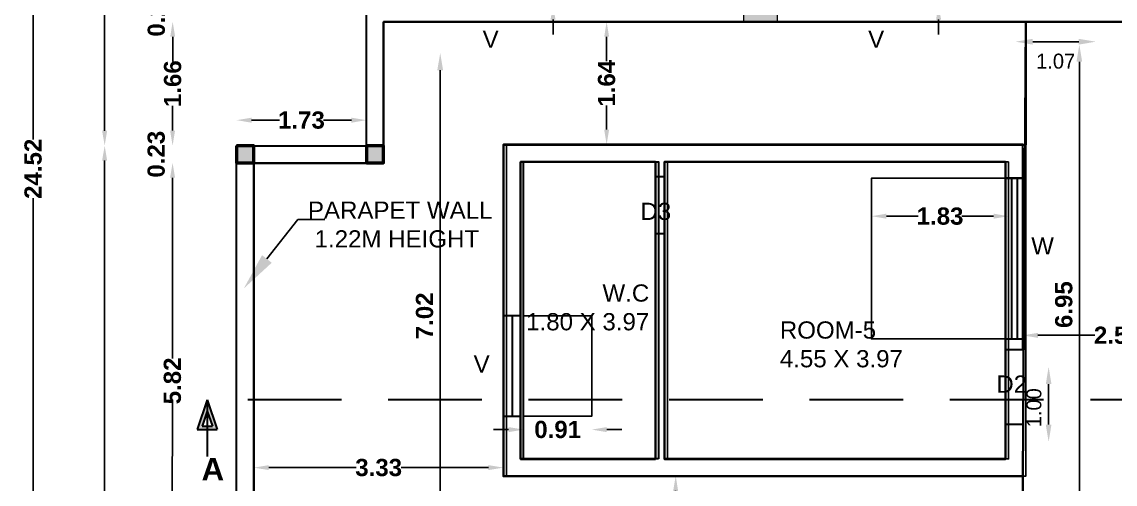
# Model space of a CAD drawing. Header units: metres. Extents: x 515 to 706, y -4 to 163.
# Drawn here: x 560.99 to 575.58, y 101.61 to 107.79 of the extents above; entities that cross this region are included whole.
import ezdxf
from ezdxf import colors
from ezdxf.entities.mleader import LeaderData, LeaderLine
from ezdxf.math import Vec2, Vec3

# ---------------------------------------------------------------- set-up
doc = ezdxf.new("R2010")
doc.units = ezdxf.units.M
doc.header["$MEASUREMENT"] = 0
doc.linetypes.add('DASHED2', pattern=[0.375, 0.25, -0.125])
doc.linetypes.add('PHANTOM2', pattern=[1.25, 0.625, -0.125, 0.125, -0.125, 0.125, -0.125])
for name, color, linetype, lineweight in [('BLK_1_FLR_1_ EXIT_WIDTH_ DOOR', 7, 'Continuous', 30), ('BLK_1_FLR_1_BLT_UP_AREA', 140, 'Continuous', 30), ('BLK_1_FLR_1_CARPET_AREA', 22, 'Continuous', 30), ('BLK_1_FLR_1_WATER_CLOSET', 4, 'Continuous', 30)]:
    doc.layers.add(name, color=color, linetype=linetype, lineweight=lineweight)
for name, color, linetype in [('BLK_1_FLR_1_REGULAR_ROOM_5', 3, 'Continuous'), ('BLK_1_FLR_1_ROOM_5_LIGHT_VENTILATION_1', 3, 'Continuous'), ('BLK_1_FLR_1_VERANDAH', 5, 'Continuous'), ('DIST_EXIT', 7, 'Continuous'), ('TOILET_VENTILATION', 6, 'Continuous')]:
    doc.layers.add(name, color=color, linetype=linetype)
doc.styles.add('ARIAL', font='arialbd.ttf', dxfattribs={"height": 0.23})
doc.styles.add('PDF Swiss721BT-RomanCondensed', font='arial.ttf')
doc.styles.add('Swiss Bold', font='swissb.ttf')
doc.styles.add('working', font='arialbd.ttf', dxfattribs={"height": 0.23})
doc.dimstyles.new('new model', dxfattribs={"dimtxt": 0.23, "dimasz": 0.2, "dimexe": 0.1, "dimexo": 0.1, "dimgap": 0, "dimtad": 0, "dimzin": 1, "dimdsep": 46, "dimtxsty": 'working', "dimcen": 0.09, "dimse1": 1, "dimse2": 1, "dimclrd": 256, "dimclrt": 256, "dimadec": 1, "dimazin": 0, "dimtfac": 1, "dimtofl": 0, "dimtmove": 0, "dimatfit": 3, "dimfxl": 0, "dimtolj": 1, "dimtzin": 0, "dimlwd": -1, "dimlwe": -1, "dimarcsym": 0})
doc.dimstyles.new('OPEN SPACE', dxfattribs={"dimtxt": 0.23, "dimasz": 0.23, "dimexe": 0.1875, "dimexo": 0.0625, "dimgap": 0.09, "dimtad": 3, "dimzin": 0, "dimdsep": 46, "dimtxsty": 'ARIAL', "dimcen": 0.09, "dimse1": 1, "dimse2": 1, "dimclrd": 256, "dimclre": 256, "dimadec": 0, "dimazin": 0, "dimtfac": 0.5, "dimtix": 1, "dimtmove": 0, "dimatfit": 3, "dimfxl": 0, "dimtolj": 1, "dimtzin": 0, "dimarcsym": 0})
doc.dimstyles.new('Standard$0', dxfattribs={"dimtxt": 0.2, "dimasz": 0.23, "dimexe": 0.1805, "dimexo": 0.0625, "dimgap": 0.0955, "dimtad": 1, "dimzin": 0, "dimdsep": 46, "dimtxsty": 'Standard', "dimcen": 0, "dimdle": 440, "dimse1": 1, "dimse2": 1, "dimclrd": 256, "dimclrt": 256, "dimadec": 0, "dimazin": 0, "dimtfac": 1, "dimtofl": 0, "dimtmove": 0, "dimatfit": 3, "dimfxl": 0, "dimtolj": 1, "dimarcsym": 0})

# ---------------------------------------------------------------- blocks, each defined once
blk = doc.blocks.new('*D41')
at = {"layer": 'Defpoints', "color": 0, "lineweight": 40}
for p in [(567.901, 108.929), (567.901, 108.019), (568.08, 108.019)]:
    blk.add_point(p, dxfattribs=at)
at = {"layer": 'TOILET_VENTILATION'}
for p, q in [((568.08, 109.129), (568.08, 109.329)), ((568.08, 107.819), (568.08, 107.619))]:
    blk.add_line(p, q, dxfattribs=at)
at = {"layer": 'TOILET_VENTILATION', "lineweight": 40}
for points in [[(568.047, 109.129), (568.113, 109.129), (568.08, 108.929)], [(568.047, 107.819), (568.113, 107.819), (568.08, 108.019)]]:
    blk.add_solid(points, dxfattribs=at)
at = {"layer": 'TOILET_VENTILATION', "insert": (568.08, 108.474), "char_height": 0.23, "attachment_point": 5, "rotation": 90, "style": 'working'}
blk.add_mtext('\\A1;0.91', dxfattribs=at)
blk = doc.blocks.new('*D42')
at = {"layer": 'Defpoints', "color": 0, "lineweight": 40}
for p in [(573.049, 108.929), (573.049, 108.019), (573.227, 108.019)]:
    blk.add_point(p, dxfattribs=at)
at = {"layer": 'TOILET_VENTILATION'}
for p, q in [((573.227, 109.129), (573.227, 109.329)), ((573.227, 107.819), (573.227, 107.619))]:
    blk.add_line(p, q, dxfattribs=at)
at = {"layer": 'TOILET_VENTILATION', "lineweight": 40}
for points in [[(573.194, 109.129), (573.261, 109.129), (573.227, 108.929)], [(573.194, 107.819), (573.261, 107.819), (573.227, 108.019)]]:
    blk.add_solid(points, dxfattribs=at)
at = {"layer": 'TOILET_VENTILATION', "insert": (573.227, 108.474), "char_height": 0.23, "attachment_point": 5, "rotation": 90, "style": 'working'}
blk.add_mtext('\\A1;0.91', dxfattribs=at)
blk = doc.blocks.new('*D170')
at = {"layer": 'BLK_1_FLR_1_ROOM_5_LIGHT_VENTILATION_1', "color": 232, "linetype": 'PHANTOM2'}
for p, q in [((572.532, 105.193), (572.954, 105.193)), ((573.962, 105.193), (573.54, 105.193))]:
    blk.add_line(p, q, dxfattribs=at)
at = {"layer": 'BLK_1_FLR_1_ROOM_5_LIGHT_VENTILATION_1', "color": 232, "lineweight": 40}
for points in [[(572.532, 105.227), (572.532, 105.16), (572.332, 105.193)], [(573.962, 105.227), (573.962, 105.16), (574.162, 105.193)]]:
    blk.add_solid(points, dxfattribs=at)
at = {"layer": 'Defpoints', "color": 0, "lineweight": 40}
for p in [(572.332, 105.7), (574.162, 105.7), (574.162, 105.193)]:
    blk.add_point(p, dxfattribs=at)
at = {"layer": 'BLK_1_FLR_1_ROOM_5_LIGHT_VENTILATION_1', "color": 232, "insert": (573.247, 105.193), "char_height": 0.23, "attachment_point": 5, "style": 'working'}
blk.add_mtext('\\A1;1.83', dxfattribs=at)
blk = doc.blocks.new('*D49')
at = {"layer": 'BLK_1_FLR_1_ EXIT_WIDTH_ DOOR', "lineweight": -2}
blk.add_line((574.697, 102.95), (574.697, 102.41), dxfattribs=at)
at = {"layer": 'BLK_1_FLR_1_ EXIT_WIDTH_ DOOR', "lineweight": 40}
for points in [[(574.659, 102.95), (574.735, 102.95), (574.697, 103.18)], [(574.659, 102.41), (574.735, 102.41), (574.697, 102.18)]]:
    blk.add_solid(points, dxfattribs=at)
at = {"layer": 'Defpoints', "color": 0, "lineweight": 40}
for p in [(574.392, 103.18), (574.392, 102.18), (574.697, 102.18)]:
    blk.add_point(p, dxfattribs=at)
at = {"layer": 'BLK_1_FLR_1_ EXIT_WIDTH_ DOOR', "insert": (574.501, 102.635), "char_height": 0.2, "attachment_point": 5, "rotation": 89.9994}
blk.add_mtext('\\A1;1.00', dxfattribs=at)
blk = doc.blocks.new('*D50')
at = {"layer": 'BLK_1_FLR_1_ EXIT_WIDTH_ DOOR', "lineweight": -2}
blk.add_line((574.485, 107.524), (575.098, 107.524), dxfattribs=at)
at = {"layer": 'BLK_1_FLR_1_ EXIT_WIDTH_ DOOR', "lineweight": 40}
for points in [[(574.485, 107.562), (574.485, 107.485), (574.255, 107.524)], [(575.098, 107.562), (575.098, 107.485), (575.328, 107.524)]]:
    blk.add_solid(points, dxfattribs=at)
at = {"layer": 'Defpoints', "color": 0, "lineweight": 40}
for p in [(574.255, 107.904), (575.328, 107.904), (575.328, 107.524)]:
    blk.add_point(p, dxfattribs=at)
at = {"layer": 'BLK_1_FLR_1_ EXIT_WIDTH_ DOOR', "insert": (574.791, 107.263), "char_height": 0.2, "attachment_point": 5, "rotation": 359.9998}
blk.add_mtext('\\A1;1.07', dxfattribs=at)
blk = doc.blocks.new('*D54')
at = {"layer": 'Defpoints', "color": 0, "lineweight": 40}
for p in [(567.687, 102.521), (568.597, 102.521), (567.687, 102.343)]:
    blk.add_point(p, dxfattribs=at)
at = {"layer": 'TOILET_VENTILATION'}
for p, q in [((567.487, 102.343), (567.287, 102.343)), ((568.797, 102.343), (568.997, 102.343))]:
    blk.add_line(p, q, dxfattribs=at)
at = {"layer": 'TOILET_VENTILATION', "lineweight": 40}
for points in [[(567.487, 102.376), (567.487, 102.309), (567.687, 102.343)], [(568.797, 102.376), (568.797, 102.309), (568.597, 102.343)]]:
    blk.add_solid(points, dxfattribs=at)
at = {"layer": 'TOILET_VENTILATION', "insert": (568.142, 102.343), "char_height": 0.23, "attachment_point": 5, "style": 'working'}
blk.add_mtext('\\A1;0.91', dxfattribs=at)
blk = doc.blocks.new('*D57')
at = {"layer": 'Defpoints', "color": 0, "lineweight": 40}
for p in [(567.304, 107.373), (566.574, 100.35), (567.304, 100.35)]:
    blk.add_point(p, dxfattribs=at)
at = {"layer": 'DIST_EXIT', "lineweight": -2}
blk.add_line((566.574, 107.143), (566.574, 100.58), dxfattribs=at)
at = {"layer": 'DIST_EXIT', "lineweight": 40}
for points in [[(566.535, 107.143), (566.612, 107.143), (566.574, 107.373)], [(566.535, 100.58), (566.612, 100.58), (566.574, 100.35)]]:
    blk.add_solid(points, dxfattribs=at)
at = {"layer": 'DIST_EXIT', "color": 0, "insert": (566.366, 103.862), "char_height": 0.23, "attachment_point": 5, "rotation": 90, "style": 'ARIAL'}
blk.add_mtext('\\A1;7.02', dxfattribs=at)
blk = doc.blocks.new('*D59')
at = {"layer": 'Defpoints', "color": 0, "lineweight": 40}
for p in [(575.098, 107.485), (575.098, 100.538), (575.107, 100.538)]:
    blk.add_point(p, dxfattribs=at)
at = {"layer": 'DIST_EXIT', "lineweight": -2}
blk.add_line((575.107, 107.255), (575.107, 100.768), dxfattribs=at)
at = {"layer": 'DIST_EXIT', "lineweight": 40}
for points in [[(575.069, 107.255), (575.145, 107.255), (575.107, 107.485)], [(575.069, 100.768), (575.145, 100.768), (575.107, 100.538)]]:
    blk.add_solid(points, dxfattribs=at)
at = {"layer": 'DIST_EXIT', "color": 0, "insert": (574.9, 104.012), "char_height": 0.23, "attachment_point": 5, "rotation": 90, "style": 'ARIAL'}
blk.add_mtext('\\A1;6.95', dxfattribs=at)
blk = doc.blocks.new('*D593')
for p, q in [((569.717, 101.523), (569.716, 101.2)), ((569.714, 100.283), (569.715, 100.607))]:
    blk.add_line(p, q)
at = {"lineweight": 40}
for points in [[(569.684, 101.523), (569.751, 101.523), (569.718, 101.723)], [(569.68, 100.284), (569.747, 100.283), (569.713, 100.083)]]:
    blk.add_solid(points, dxfattribs=at)
at = {"layer": 'Defpoints', "color": 0, "lineweight": 40}
for p in [(569.718, 101.723), (570.855, 101.72), (570.85, 100.08)]:
    blk.add_point(p, dxfattribs=at)
at = {"lineweight": 30, "insert": (569.715, 100.903), "char_height": 0.23, "attachment_point": 5, "rotation": 89.8297, "style": 'working'}
blk.add_mtext('\\A1;1.64', dxfattribs=at)
blk = doc.blocks.new('*D594')
for p, q in [((564.285, 101.835), (565.452, 101.835)), ((567.218, 101.835), (566.051, 101.835))]:
    blk.add_line(p, q)
at = {"lineweight": 40}
for points in [[(564.285, 101.868), (564.285, 101.802), (564.085, 101.835)], [(567.218, 101.868), (567.218, 101.802), (567.418, 101.835)]]:
    blk.add_solid(points, dxfattribs=at)
at = {"layer": 'Defpoints', "color": 0, "lineweight": 40}
for p in [(564.085, 101.835), (564.085, 101.835), (567.418, 101.835)]:
    blk.add_point(p, dxfattribs=at)
at = {"lineweight": 30, "insert": (565.752, 101.835), "char_height": 0.23, "attachment_point": 5, "rotation": 359.9998, "style": 'working'}
blk.add_mtext('\\A1;3.33', dxfattribs=at)
blk = doc.blocks.new('*D595')
for p, q in [((568.796, 107.589), (568.796, 107.265)), ((568.796, 106.349), (568.796, 106.673))]:
    blk.add_line(p, q)
at = {"lineweight": 40}
for points in [[(568.763, 107.589), (568.829, 107.589), (568.796, 107.789)], [(568.763, 106.349), (568.829, 106.349), (568.796, 106.149)]]:
    blk.add_solid(points, dxfattribs=at)
at = {"layer": 'Defpoints', "color": 0, "lineweight": 40}
for p in [(568.796, 107.789), (568.796, 107.789), (568.796, 106.149)]:
    blk.add_point(p, dxfattribs=at)
at = {"lineweight": 30, "insert": (568.796, 106.969), "char_height": 0.23, "attachment_point": 5, "rotation": 89.9998, "style": 'working'}
blk.add_mtext('\\A1;1.64', dxfattribs=at)
blk = doc.blocks.new('*D596')
for p, q in [((574.553, 103.602), (575.314, 103.602)), ((576.676, 103.602), (575.915, 103.602))]:
    blk.add_line(p, q)
at = {"lineweight": 40}
for points in [[(574.553, 103.635), (574.553, 103.568), (574.353, 103.602)], [(576.676, 103.635), (576.676, 103.568), (576.876, 103.602)]]:
    blk.add_solid(points, dxfattribs=at)
at = {"layer": 'Defpoints', "color": 0, "lineweight": 40}
for p in [(574.353, 103.705), (576.876, 103.705), (576.876, 103.602)]:
    blk.add_point(p, dxfattribs=at)
at = {"lineweight": 30, "insert": (575.614, 103.602), "char_height": 0.23, "attachment_point": 5, "rotation": 0.0002, "style": 'working'}
blk.add_mtext('\\A1;2.52', dxfattribs=at)
blk = doc.blocks.new('0.23x 0.23')
at = {"lineweight": 50}
h = blk.add_hatch(color=1, dxfattribs=at)
h.dxf.hatch_style = 1
h.paths.add_polyline_path([(780.034, -174.426), (780.264, -174.426), (780.264, -174.196), (780.034, -174.196)])
at = {"color": 1, "lineweight": 50}
blk.add_lwpolyline([(780.034, -174.426), (780.264, -174.426), (780.264, -174.196), (780.034, -174.196)], close=True, dxfattribs=at)
blk = doc.blocks.new('sfdfds')
at = {"lineweight": 15}
h = blk.add_hatch(color=1, dxfattribs=at)
h.dxf.hatch_style = 1
h.paths.add_polyline_path([(788.142, -179.821), (788.592, -179.821), (788.592, -179.591), (788.142, -179.591)])
at = {"color": 1, "lineweight": 15}
blk.add_lwpolyline([(788.142, -179.821), (788.592, -179.821), (788.592, -179.591), (788.142, -179.591)], close=True, dxfattribs=at)
blk = doc.blocks.new('*D418')
for p, q in [((563.001, 105.706), (562.999, 103.291)), ((562.997, 100.281), (562.998, 102.696))]:
    blk.add_line(p, q)
at = {"lineweight": 40}
for points in [[(562.967, 105.706), (563.034, 105.706), (563.001, 105.906)], [(562.963, 100.281), (563.03, 100.281), (562.996, 100.081)]]:
    blk.add_solid(points, dxfattribs=at)
at = {"layer": 'Defpoints', "color": 0, "lineweight": 40}
for p in [(563.001, 105.906), (564.085, 105.905), (564.085, 100.08)]:
    blk.add_point(p, dxfattribs=at)
at = {"lineweight": 30, "insert": (562.999, 102.993), "char_height": 0.23, "attachment_point": 5, "rotation": 89.9575, "style": 'working'}
blk.add_mtext('\\A1;5.82', dxfattribs=at)
blk = doc.blocks.new('*D419')
for p, q in [((563.001, 106.336), (563.001, 106.536)), ((563.001, 105.706), (563.001, 105.506))]:
    blk.add_line(p, q)
at = {"lineweight": 40}
for points in [[(562.968, 106.336), (563.034, 106.336), (563.001, 106.136)], [(562.967, 105.706), (563.034, 105.706), (563.001, 105.906)]]:
    blk.add_solid(points, dxfattribs=at)
at = {"layer": 'Defpoints', "color": 0, "lineweight": 40}
for p in [(563.001, 106.136), (564.085, 106.135), (564.085, 105.905)]:
    blk.add_point(p, dxfattribs=at)
at = {"lineweight": 30, "insert": (562.783, 106.021), "char_height": 0.23, "attachment_point": 5, "rotation": 89.9575, "style": 'working'}
blk.add_mtext('\\A1;0.23', dxfattribs=at)
blk = doc.blocks.new('*D420')
for p, q in [((563.002, 107.591), (563.002, 107.258)), ((563.001, 106.336), (563.001, 106.669))]:
    blk.add_line(p, q)
at = {"lineweight": 40}
for points in [[(562.969, 107.591), (563.035, 107.591), (563.002, 107.791)], [(562.968, 106.336), (563.034, 106.336), (563.001, 106.136)]]:
    blk.add_solid(points, dxfattribs=at)
at = {"layer": 'Defpoints', "color": 0, "lineweight": 40}
for p in [(563.002, 107.791), (565.818, 107.789), (564.085, 106.135)]:
    blk.add_point(p, dxfattribs=at)
at = {"lineweight": 30, "insert": (563.002, 106.963), "char_height": 0.23, "attachment_point": 5, "rotation": 89.9575, "style": 'working'}
blk.add_mtext('\\A1;1.66', dxfattribs=at)
blk = doc.blocks.new('*D421')
for p, q in [((563.003, 108.216), (563.003, 108.416)), ((563.002, 107.591), (563.002, 107.391))]:
    blk.add_line(p, q)
at = {"lineweight": 40}
for points in [[(562.969, 108.216), (563.036, 108.216), (563.002, 108.016)], [(562.969, 107.591), (563.035, 107.591), (563.002, 107.791)]]:
    blk.add_solid(points, dxfattribs=at)
at = {"layer": 'Defpoints', "color": 0, "lineweight": 40}
for p in [(563.002, 108.016), (565.818, 108.014), (565.818, 107.789)]:
    blk.add_point(p, dxfattribs=at)
at = {"lineweight": 30, "insert": (562.785, 107.904), "char_height": 0.23, "attachment_point": 5, "rotation": 89.9575, "style": 'working'}
blk.add_mtext('\\A1;0.23', dxfattribs=at)
blk = doc.blocks.new('*D454')
for p, q in [((564.055, 119.643), (564.428, 119.643)), ((565.388, 119.643), (565.014, 119.643))]:
    blk.add_line(p, q)
at = {"lineweight": 40}
for points in [[(564.055, 119.676), (564.055, 119.61), (563.855, 119.643)], [(565.388, 119.676), (565.388, 119.61), (565.588, 119.643)]]:
    blk.add_solid(points, dxfattribs=at)
at = {"layer": 'Defpoints', "color": 0, "lineweight": 40}
for p in [(563.855, 119.643), (563.855, 106.135), (565.588, 106.135)]:
    blk.add_point(p, dxfattribs=at)
at = {"lineweight": 30, "insert": (564.721, 119.643), "char_height": 0.23, "attachment_point": 5, "style": 'working'}
blk.add_mtext('\\A1;1.73', dxfattribs=at)
blk = doc.blocks.new('*D455')
for p, q in [((564.285, 118.7), (564.544, 118.7)), ((565.388, 118.7), (565.128, 118.7))]:
    blk.add_line(p, q)
at = {"lineweight": 40}
for points in [[(564.285, 118.734), (564.285, 118.667), (564.085, 118.7)], [(565.388, 118.734), (565.388, 118.667), (565.588, 118.7)]]:
    blk.add_solid(points, dxfattribs=at)
at = {"layer": 'Defpoints', "color": 0, "lineweight": 40}
for p in [(565.588, 118.7), (564.085, 105.905), (565.588, 105.905)]:
    blk.add_point(p, dxfattribs=at)
at = {"lineweight": 30, "insert": (564.836, 118.7), "char_height": 0.23, "attachment_point": 5, "style": 'working'}
blk.add_mtext('\\A1;1.50', dxfattribs=at)
blk = doc.blocks.new('*D457')
for p, q in [((562.094, 105.935), (562.094, 100.234)), ((562.094, 93.769), (562.094, 99.469))]:
    blk.add_line(p, q)
at = {"lineweight": 40}
for points in [[(562.06, 105.935), (562.127, 105.935), (562.094, 106.135)], [(562.06, 93.769), (562.127, 93.769), (562.094, 93.569)]]:
    blk.add_solid(points, dxfattribs=at)
at = {"layer": 'Defpoints', "color": 0, "lineweight": 40}
for p in [(562.094, 106.135), (563.855, 106.135), (563.855, 93.569)]:
    blk.add_point(p, dxfattribs=at)
at = {"lineweight": 30, "insert": (562.094, 99.852), "char_height": 0.23, "attachment_point": 5, "rotation": 90, "style": 'working'}
blk.add_mtext('\\A1;12.57', dxfattribs=at)
blk = doc.blocks.new('*D458')
for p, q in [((562.094, 117.884), (562.094, 112.494)), ((562.094, 106.335), (562.094, 111.725))]:
    blk.add_line(p, q)
at = {"lineweight": 40}
for points in [[(562.06, 117.884), (562.127, 117.884), (562.094, 118.084)], [(562.06, 106.335), (562.127, 106.335), (562.094, 106.135)]]:
    blk.add_solid(points, dxfattribs=at)
at = {"layer": 'Defpoints', "color": 0, "lineweight": 40}
for p in [(562.094, 118.084), (565.588, 118.084), (565.588, 106.135)]:
    blk.add_point(p, dxfattribs=at)
at = {"lineweight": 30, "insert": (562.094, 112.109), "char_height": 0.23, "attachment_point": 5, "rotation": 90, "style": 'working'}
blk.add_mtext('\\A1;11.95', dxfattribs=at)
blk = doc.blocks.new('*D763')
for p, q in [((561.139, 117.884), (561.139, 106.216)), ((561.139, 93.769), (561.139, 105.436))]:
    blk.add_line(p, q)
at = {"lineweight": 40}
for points in [[(561.106, 117.884), (561.173, 117.884), (561.139, 118.084)], [(561.106, 93.769), (561.173, 93.769), (561.139, 93.569)]]:
    blk.add_solid(points, dxfattribs=at)
at = {"layer": 'Defpoints', "color": 0, "lineweight": 40}
for p in [(565.588, 118.084), (561.139, 93.569), (565.588, 93.569)]:
    blk.add_point(p, dxfattribs=at)
at = {"lineweight": 30, "insert": (561.139, 105.826), "char_height": 0.23, "attachment_point": 5, "rotation": 90, "style": 'working'}
blk.add_mtext('\\A1;24.52', dxfattribs=at)
blk = doc.blocks.new('*D764')
for p, q in [((564.055, 106.476), (564.428, 106.476)), ((565.388, 106.476), (565.014, 106.476))]:
    blk.add_line(p, q)
at = {"lineweight": 40}
for points in [[(564.055, 106.509), (564.055, 106.442), (563.855, 106.476)], [(565.388, 106.509), (565.388, 106.442), (565.588, 106.476)]]:
    blk.add_solid(points, dxfattribs=at)
at = {"layer": 'Defpoints', "color": 0, "lineweight": 40}
for p in [(565.588, 106.476), (563.855, 106.135), (565.588, 106.135)]:
    blk.add_point(p, dxfattribs=at)
at = {"lineweight": 30, "insert": (564.721, 106.476), "char_height": 0.23, "attachment_point": 5, "style": 'working'}
blk.add_mtext('\\A1;1.73', dxfattribs=at)

msp = doc.modelspace()

# ---------------------------------------------------------------- hatches: boundary and pattern name
at = {"lineweight": 30, "ltscale": 0.25}
h = msp.add_hatch(color=256, dxfattribs=at)
h.paths.add_polyline_path([(563.46294, 102.73842), (563.32796, 102.34222), (563.59792, 102.34222)])
h.paths.add_polyline_path([(563.46294, 102.59105), (563.39436, 102.38975), (563.53153, 102.38975)], flags=16)

# ---------------------------------------------------------------- linework, layer by layer
at = {"lineweight": 30}
for p, q in [((565.58777, 106.13473), (565.58777, 118.0838)), ((563.85456, 94.33674), (563.8546, 106.13474)), ((563.8546, 106.13474), (565.58777, 106.13473)), ((574.35246, 106.14889), (567.41799, 106.14889)), ((567.41799, 106.14889), (567.41799, 101.72024)), ((574.35247, 103.41014), (574.35246, 106.14889)), ((569.44799, 105.91889), (567.64799, 105.91889)), ((567.64799, 105.91889), (567.64799, 101.95024)), ((569.44799, 105.91889), (569.44799, 105.72191)), ((574.12246, 105.91889), (569.56799, 105.91889)), ((569.56799, 105.91889), (569.56799, 105.72191)), ((574.12247, 103.41014), (574.12246, 105.91889)), ((569.44799, 105.72191), (569.568, 105.72191)), ((569.44799, 104.96191), (569.44799, 101.95024)), ((569.44799, 104.96191), (569.56799, 104.96191)), ((569.56799, 104.96191), (569.56799, 101.95024)), ((567.53307, 103.86328), (567.53307, 102.52146)), ((574.35247, 103.41014), (574.12247, 103.41014)), ((563.46294, 102.73842), (563.32796, 102.34222)), ((563.46294, 102.73842), (563.46294, 101.98456)), ((563.46294, 102.73842), (563.59792, 102.34222)), ((563.46294, 102.59105), (563.39436, 102.38975)), ((563.46294, 102.59105), (563.53153, 102.38975)), ((563.32796, 102.34222), (563.59792, 102.34222)), ((563.39436, 102.38975), (563.53153, 102.38975)), ((574.12247, 101.95024), (574.12247, 102.41014)), ((574.35247, 102.41014), (574.12247, 102.41014)), ((574.35247, 102.41014), (574.35247, 101.72024)), ((569.44799, 101.95024), (567.64799, 101.95024)), ((574.12247, 101.95024), (569.56799, 101.95024)), ((574.35247, 101.72024), (567.41799, 101.72024))]:
    msp.add_line(p, q, dxfattribs=at)
at = {"lineweight": 30, "ltscale": 0.125}
for p, q in [((565.81777, 105.90473), (565.81777, 107.78896)), ((571.07536, 107.78425), (571.07536, 107.78425)), ((564.08458, 100.08005), (564.0846, 105.90474)), ((564.0846, 105.90474), (565.81777, 105.90473)), ((574.12255, 105.70003), (574.12255, 103.58003)), ((574.12255, 105.70003), (574.35255, 105.70003)), ((574.19912, 105.70003), (574.19912, 103.55337)), ((574.27579, 105.70003), (574.27579, 103.55337)), ((574.35255, 105.70003), (574.35255, 103.58003))]:
    msp.add_line(p, q, dxfattribs=at)
at = {"linetype": 'DASHED2', "lineweight": 30, "ltscale": 5}
msp.add_line((595.25407, 102.73842), (563.46294, 102.73842), dxfattribs=at)
at = {"lineweight": 30}
for points in [[(574.35246, 103.55337), (574.35246, 105.70003), (574.12246, 105.70003), (574.12246, 103.55337)], [(567.41799, 102.52146), (567.64815, 102.52146), (567.64815, 103.86328), (567.41799, 103.86328)]]:
    msp.add_lwpolyline(points, close=True, dxfattribs=at)
at = {"layer": 'BLK_1_FLR_1_BLT_UP_AREA', "color": 14}
msp.add_lwpolyline([(595.02232, 112.5488), (595.02228, 93.56855), (590.37233, 93.56854), (563.85456, 93.56852), (563.8546, 106.13474), (565.58773, 106.13474), (565.58777, 118.08374), (576.12237, 118.08374), (576.12235, 108.01891), (590.26226, 108.01879), (590.26223, 112.5488)], close=True, dxfattribs=at)
at = {"layer": 'BLK_1_FLR_1_CARPET_AREA', "color": 14, "lineweight": 35}
for points in [[(574.35186, 100.07875), (574.35186, 101.71888), (567.41789, 101.71894), (567.41789, 106.14759), (574.39181, 106.14756), (574.39182, 107.78765), (565.81723, 107.78765), (565.81724, 105.90343), (564.08407, 105.90344), (564.08406, 100.07875)], [(576.87494, 107.78766), (574.40551, 107.78765), (574.39182, 107.78765), (574.35186, 101.71888), (574.35184, 93.79734), (590.37177, 93.79731), (590.37177, 105.66644), (592.77295, 105.66645), (592.77294, 107.78755), (586.15164, 107.78799), (586.15164, 99.36271), (576.87496, 99.36268)], [(569.44789, 101.94888), (567.64789, 101.94888), (567.64789, 105.91753), (569.44789, 105.91753)], [(574.12235, 105.91753), (574.12235, 101.94888), (569.56789, 101.94888), (569.56789, 105.91753)]]:
    msp.add_lwpolyline(points, close=True, dxfattribs=at)
at = {"layer": 'BLK_1_FLR_1_REGULAR_ROOM_5', "color": 2}
msp.add_lwpolyline([(574.16192, 105.91878), (574.16192, 101.95013), (569.60745, 101.95013), (569.60745, 105.91877)], close=True, dxfattribs=at)
at = {"layer": 'BLK_1_FLR_1_ROOM_5_LIGHT_VENTILATION_1', "color": 3}
msp.add_lwpolyline([(574.16192, 103.55332), (574.16192, 105.69998), (572.33192, 105.69998), (572.33192, 103.55332)], close=True, dxfattribs=at)
at = {"layer": 'BLK_1_FLR_1_VERANDAH', "color": 5}
for points in [[(574.35196, 100.08), (574.35196, 101.72013), (567.45745, 101.72013), (567.45745, 106.14878), (574.39192, 106.1488), (574.39192, 107.7889), (565.81734, 107.7889), (565.81734, 105.90468), (564.08418, 105.90469), (564.08417, 100.08)], [(576.87504, 107.78891), (574.39192, 107.7889), (574.39192, 107.7889), (574.39193, 101.72013), (574.35196, 101.72013), (574.35194, 93.79859), (590.37187, 93.79855), (590.37187, 105.66769), (592.77305, 105.66769), (592.77305, 107.78879), (586.15174, 107.78923), (586.15175, 99.36395), (576.87507, 99.36393)]]:
    msp.add_lwpolyline(points, close=True, dxfattribs=at)
at = {"layer": 'BLK_1_FLR_1_WATER_CLOSET', "color": 3}
msp.add_lwpolyline([(569.48745, 101.95013), (567.68745, 101.95013), (567.68745, 105.91878), (569.48745, 105.91878)], close=True, dxfattribs=at)
at = {"layer": 'TOILET_VENTILATION', "color": 6}
msp.add_lwpolyline([(567.68745, 103.86308), (567.68745, 102.52126), (568.59745, 102.52126), (568.59745, 103.86308)], close=True, dxfattribs=at)

# ---------------------------------------------------------------- block references
at = {"lineweight": 30}
msp.add_blockref('sfdfds', (-217.51703, 287.6052), dxfattribs=at)
at = {"lineweight": 30, "rotation": 270}
for p in [(738.2804, 886.16915), (740.01357, 886.16915)]:
    msp.add_blockref('0.23x 0.23', p, dxfattribs=at)

# ---------------------------------------------------------------- texts
at = {"lineweight": 30, "ltscale": 0.125, "char_height": 0.23, "style": 'PDF Swiss721BT-RomanCondensed'}
for s, width, heights, insert, attachment_point in [('V', 0.0527571, [0], (567.14017, 107.67207), 1), ('V', 0.0527571, [0], (572.28743, 107.67206), 1), ('PARAPET WALL\\P 1.22M HEIGHT ', 4.995096, [0], (564.80777, 104.77227), 7), ('W', 0.0527571, [0], (574.46462, 104.91238), 1), ('W.C\\P1.80 X 3.97', 1.7050573, [0.9215], (569.36482, 103.66547), 9), ('ROOM-5\\P4.55 X 3.97', 3.8188025, [0], (571.10857, 103.78821), 1), ('V', 0.0527571, [0], (567.01987, 103.33316), 1)]:
    msp.add_mtext_dynamic_manual_height_columns(s, width=width, gutter_width=1.15, heights=heights, dxfattribs=dict(at, insert=insert, attachment_point=attachment_point))
at = {"lineweight": 30, "insert": (569.65793, 105.13962), "char_height": 0.23, "attachment_point": 9, "style": 'PDF Swiss721BT-RomanCondensed'}
msp.add_mtext_dynamic_manual_height_columns('D3', width=0.0527571, gutter_width=1.15, heights=[0], dxfattribs=at)
at = {"lineweight": 30, "ltscale": 0.125, "insert": (573.99867, 103.06558), "char_height": 0.23, "attachment_point": 1, "rotation": 359.978828, "style": 'PDF Swiss721BT-RomanCondensed'}
msp.add_mtext_dynamic_manual_height_columns('D2', width=0.0527571, gutter_width=1.15, heights=[0], dxfattribs=at)
at = {"lineweight": 30, "insert": (563.68949, 101.66313), "char_height": 0.3, "width": 4.6721052, "attachment_point": 9, "style": 'Swiss Bold'}
msp.add_mtext('\\A1;A', dxfattribs=at)

# ---------------------------------------------------------------- dimensions: what is measured, and where the dimension line sits
at = {"lineweight": 30}
for base, p1, p2, picture, middle in [((563.85465, 119.64308), (565.58781, 106.13473), (563.85465, 106.13474), '*D454', (564.72123, 119.64308)), ((565.58788, 118.70046), (564.08465, 105.90474), (565.58788, 105.90473), '*D455', (564.83626, 118.70046)), ((565.58777, 106.47563), (563.8546, 106.13474), (565.58777, 106.13473), '*D764', (564.72118, 106.47563))]:
    dim = msp.add_linear_dim(base=base, p1=p1, p2=p2, dimstyle='new model', override={"dimpost": '\\X'}, dxfattribs=at)
    dim.commit()
    dim.dimension.update_dxf_attribs({"geometry": picture, "text_midpoint": middle})
for base, p1, p2, angle, override, picture, middle in [((561.13945, 93.56857), (565.588, 118.0838), (565.58805, 93.56857), 90, {"dimpost": '\\X'}, '*D763', (561.13945, 105.82618)), ((562.09377, 118.0838), (565.58781, 106.13473), (565.58781, 118.0838), 90, {"dimpost": '\\X'}, '*D458', (562.09377, 112.10926)), ((563.00239, 108.01622), (565.81777, 107.78896), (565.81793, 108.01412), 269.957451, {"dimpost": '\\X', "dimtmove": 2}, '*D421', (562.78487, 107.90379)), ((563.00222, 107.79105), (564.08471, 106.13473), (565.81777, 107.78896), 269.957451, {"dimpost": '\\X', "dimtmove": 2}, '*D420', (563.00161, 106.96329)), ((563.00099, 106.13554), (564.08465, 105.90474), (564.08471, 106.13473), 269.957451, {"dimpost": '\\X', "dimtmove": 2}, '*D419', (562.78348, 106.0207)), ((562.09377, 106.13474), (563.85461, 93.56857), (563.85471, 106.13474), 90, {"dimpost": '\\X'}, '*D457', (562.09377, 99.85165)), ((563.00082, 105.90554), (564.08498, 100.08005), (564.08465, 105.90474), 269.957451, {"dimpost": '\\X', "dimtmove": 2}, '*D418', (562.99866, 102.9932))]:
    dim = msp.add_linear_dim(base=base, p1=p1, p2=p2, angle=angle, dimstyle='new model', override=override, dxfattribs=at)
    dim.commit()
    dim.dimension.update_dxf_attribs({"geometry": picture, "text_midpoint": middle})
for p1, p2, distance, picture, middle in [((568.79611, 106.14888), (568.79612, 107.78894), 0, '*D595', (568.79612, 106.96891)), ((574.35282, 103.7051), (576.87601, 103.70511), -0.10357, '*D596', (575.61442, 103.60153)), ((567.41826, 101.83516), (564.08494, 101.83517), 0.00001, '*D594', (565.7516, 101.83515)), ((570.85045, 100.08003), (570.85533, 101.71997), 1.13749, '*D593', (569.71541, 100.90338))]:
    dim = msp.add_aligned_dim(p1=p1, p2=p2, distance=distance, dimstyle='new model', override={"dimpost": '\\X'}, dxfattribs=at)
    dim.commit()
    dim.dimension.update_dxf_attribs({"geometry": picture, "text_midpoint": middle})
at = {"layer": 'BLK_1_FLR_1_ EXIT_WIDTH_ DOOR', "color": 2}
dim = msp.add_linear_dim(base=(575.32797, 107.52371), p1=(574.25464, 107.90391), p2=(575.32797, 107.90391), angle=359.999784, dimstyle='Standard$0', override={"dimtmove": 2}, dxfattribs=at)
dim.commit()
dim.dimension.update_dxf_attribs({"geometry": '*D50', "text_midpoint": (574.7913, 107.26282), "dimtype": 161})
dim = msp.add_linear_dim(base=(574.69694, 102.18007), p1=(574.39193, 103.18008), p2=(574.39192, 102.18008), angle=269.999356, dimstyle='Standard$0', dxfattribs=at)
dim.commit()
dim.dimension.update_dxf_attribs({"geometry": '*D49', "text_midpoint": (574.69694, 102.63464), "dimtype": 161})
at = {"layer": 'BLK_1_FLR_1_ROOM_5_LIGHT_VENTILATION_1', "color": 3}
dim = msp.add_aligned_dim(p1=(572.33192, 105.69998), p2=(574.16192, 105.69998), distance=-0.50662, dimstyle='new model', override={"dimpost": '\\X', "dimclrd": 232, "dimclrt": 232, "dimfxl": 75, "dimfxlon": 1, "dimtfill": 1}, dxfattribs=at)
dim.commit()
dim.dimension.update_dxf_attribs({"geometry": '*D170', "text_midpoint": (573.24692, 105.19336)})
at = {"layer": 'DIST_EXIT'}
for p1, p2, distance, picture, middle in [((575.09797, 107.48538), (575.09797, 100.53811), 0.00916, '*D59', (574.89961, 104.01174)), ((567.30444, 107.37263), (567.30444, 100.35038), -0.73071, '*D57', (566.36629, 103.86151))]:
    dim = msp.add_aligned_dim(p1=p1, p2=p2, distance=distance, dimstyle='OPEN SPACE', override={"dimpost": '\\X'}, dxfattribs=at)
    dim.commit()
    dim.dimension.update_dxf_attribs({"geometry": picture, "text_midpoint": middle})
at = {"layer": 'TOILET_VENTILATION', "color": 6}
for p1, p2, picture, middle in [((567.90137, 108.9289), (567.90137, 108.0189), '*D41', (568.07991, 108.4739)), ((573.04863, 108.92889), (573.04863, 108.01889), '*D42', (573.22717, 108.47389)), ((568.59745, 102.52126), (567.68745, 102.52126), '*D54', (568.14245, 102.34272))]:
    dim = msp.add_aligned_dim(p1=p1, p2=p2, distance=0.17854, dimstyle='new model', override={"dimpost": '\\X', "dimtmove": 2}, dxfattribs=at)
    dim.commit()
    dim.dimension.update_dxf_attribs({"geometry": picture, "text_midpoint": middle})

# ---------------------------------------------------------------- leaders
at = {"lineweight": 30}
ml = msp.add_multileader_mtext('Standard', dxfattribs=at)
ml.set_content('', color=256)
ml.set_leader_properties()
ml.build(insert=Vec2(0, 0))
ml.multileader.update_dxf_attribs({"text_right_attachment_type": 6, "dogleg_length": 0.36, "arrow_head_size": 0.5})
ctx = ml.context
ctx.base_point, ctx.char_height, ctx.arrow_head_size, ctx.landing_gap_size, ctx.plane_origin = Vec3(565.03305, 105.15002), 0.18, 0.5, 0.09, Vec3(563.95212, 104.2282)
ctx.right_attachment = 6
notes = []
notes.append((ctx, [(0, (1, 1, 0), (564.67305, 105.15002), (1, 0), 0.36, [(0, [(563.95212, 104.2282)], 0, [])])]))
ctx.mtext.insert, ctx.mtext.flow_direction = Vec3(565.12305, 105.24002), 5
for ctx, leaders in notes:
    for number, flags, end, landing, length, lines in leaders:
        leader = LeaderData()
        leader.index, (leader.has_last_leader_line, leader.has_dogleg_vector, leader.attachment_direction) = number, flags
        leader.last_leader_point, leader.dogleg_vector, leader.dogleg_length = Vec3(end), Vec3(landing), length
        for number, points, colour, breaks in lines:
            line = LeaderLine()
            line.index, line.vertices, line.color, line.breaks = number, Vec3.list(points), colors.encode_raw_color(colour), breaks
            leader.lines.append(line)
        ctx.leaders.append(leader)

doc.saveas('drawing.dxf')
